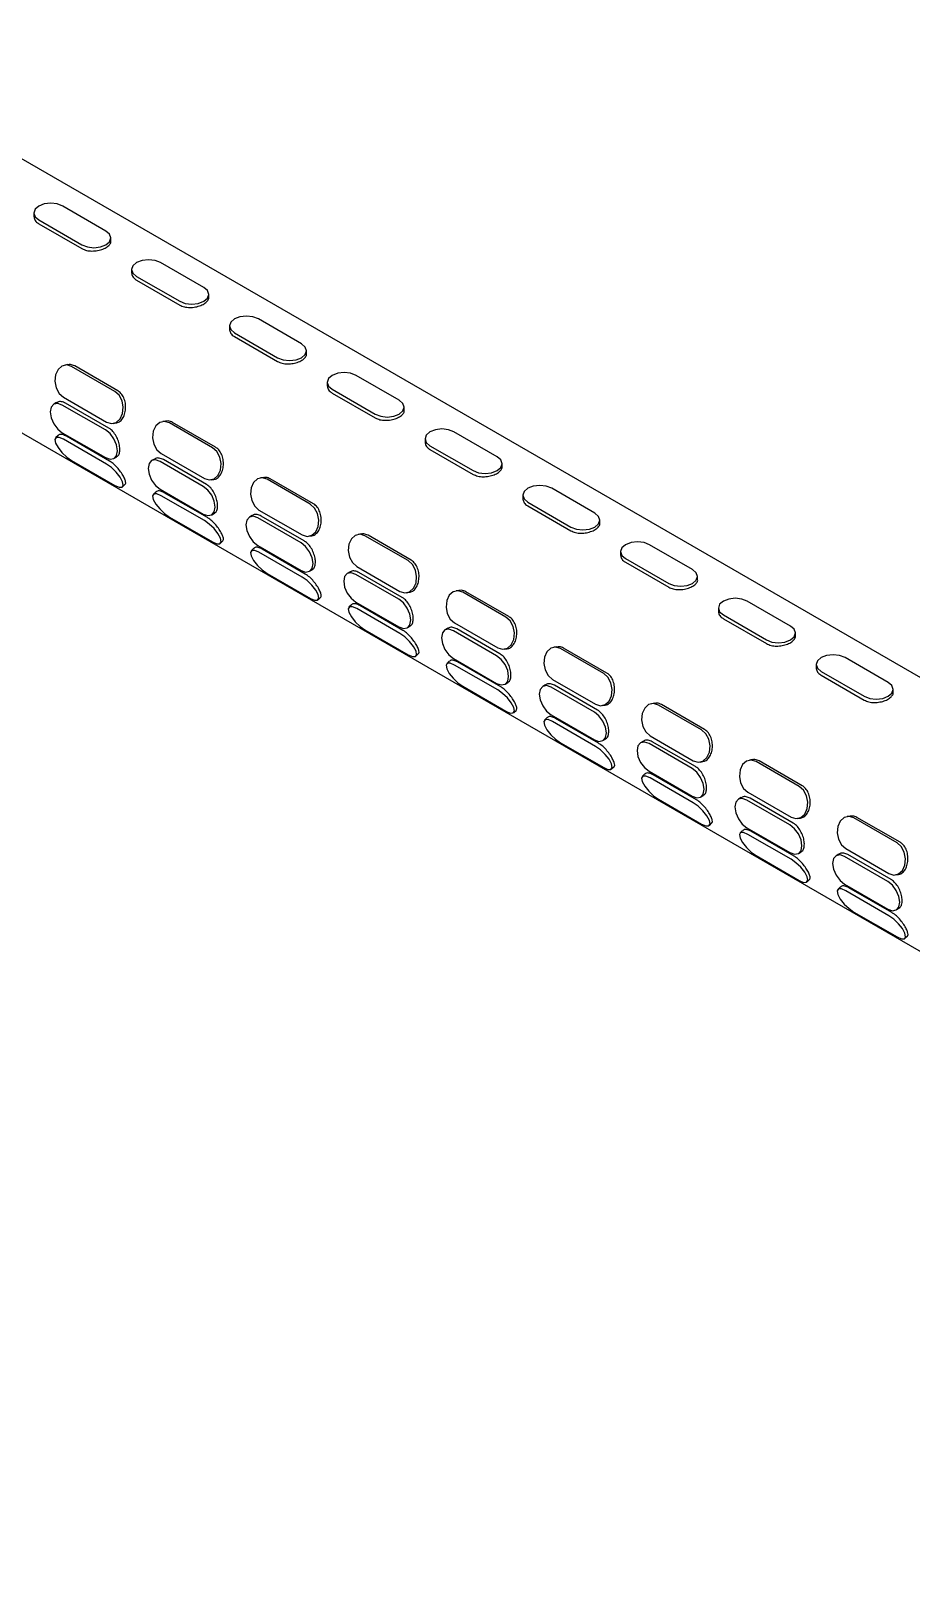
# Model space of a CAD drawing. Extents: x 109 to 1049, y 29 to 427.
# Drawn here: x 425.1 to 468.3, y 211 to 287.1 of the extents above; entities that cross this region are included whole.
import ezdxf

# ---------------------------------------------------------------- set-up
doc = ezdxf.new("R2010")
doc.units = 0
doc.header["$LTSCALE"] = 23.1
doc.header["$MEASUREMENT"] = 0
doc.layers.get('0').update_dxf_attribs({"linetype": 'CONTINUOUS'})

msp = doc.modelspace()

# ---------------------------------------------------------------- linework, layer by layer
at = {"color": 7, "linetype": 'Continuous', "lineweight": 25}
for p, q in [((528.0147, 221.1142), (413.6991, 287.1072)), ((425.199, 278.1507), (425.199, 277.9903)), ((425.443, 277.8106), (427.5644, 276.5859)), ((428.7429, 277.2664), (426.6215, 278.491)), ((407.8662, 277.0033), (522.1818, 211.0103)), ((425.443, 277.6256), (427.5644, 276.401)), ((428.987, 276.7658), (428.9869, 276.9262)), ((433.5512, 274.4906), (431.4299, 275.7152)), ((430.0073, 275.3749), (430.0073, 275.2145)), ((430.2514, 275.0348), (432.3727, 273.8102)), ((430.2514, 274.8498), (432.3727, 273.6252)), ((433.7953, 273.99), (433.7953, 274.1504)), ((434.8156, 272.5991), (434.8156, 272.4387)), ((438.3595, 271.7148), (436.2382, 272.9394)), ((435.0597, 272.259), (437.181, 271.0344)), ((435.0597, 272.074), (437.181, 270.8494)), ((438.6036, 271.2142), (438.6036, 271.3746)), ((426.8642, 270.6948), (426.7247, 270.6729)), ((429.1768, 269.3808), (427.0555, 270.6054)), ((429.3273, 269.4044), (427.206, 270.6291)), ((443.1678, 268.939), (441.0465, 270.1636)), ((439.6239, 269.8234), (439.6239, 269.6629)), ((439.868, 269.4832), (441.9893, 268.2586)), ((426.3206, 268.8283), (426.1816, 268.748)), ((428.7195, 267.4822), (426.5982, 268.7068)), ((426.6525, 269.0939), (428.7738, 267.8693)), ((428.8797, 267.5746), (426.7584, 268.7992)), ((439.868, 269.2983), (441.9893, 268.0736)), ((431.6725, 267.919), (431.533, 267.8971)), ((443.4119, 268.4384), (443.4119, 268.5988)), ((426.3915, 267.214), (426.2656, 267.0884)), ((426.5983, 267.3459), (428.7196, 266.1213)), ((428.9245, 265.9471), (426.8031, 267.1717)), ((429.1047, 267.8018), (429.2441, 267.8237)), ((433.9852, 266.605), (431.8639, 267.8296)), ((434.1357, 266.6287), (432.0144, 267.8533)), ((447.9762, 266.1632), (445.8549, 267.3878)), ((428.774, 265.7969), (426.6526, 267.0215)), ((444.4323, 267.0476), (444.4323, 266.8871)), ((444.6763, 266.7074), (446.7977, 265.4828)), ((444.6764, 266.5225), (446.7977, 265.2979)), ((427.0558, 265.9755), (429.1771, 264.7508)), ((429.1363, 266.0801), (429.2753, 266.1603)), ((431.129, 266.0525), (430.9899, 265.9722)), ((433.5279, 264.7064), (431.4065, 265.931)), ((431.4609, 266.3181), (433.5822, 265.0935)), ((433.688, 264.7988), (431.5667, 266.0235)), ((448.2203, 265.6626), (448.2203, 265.8231)), ((433.913, 265.026), (434.0524, 265.0479)), ((436.4808, 265.1432), (436.3414, 265.1213)), ((438.7935, 263.8292), (436.6722, 265.0538)), ((438.944, 263.8529), (436.8227, 265.0775)), ((429.5641, 264.6839), (429.69, 264.8095)), ((431.1998, 264.4382), (431.074, 264.3126)), ((431.4066, 264.5701), (433.5279, 263.3455)), ((433.5823, 263.0211), (431.461, 264.2457)), ((433.7328, 263.1713), (431.6115, 264.3959)), ((449.2406, 264.2718), (449.2406, 264.1114)), ((452.7845, 263.3874), (450.6632, 264.612)), ((433.9446, 263.3043), (434.0836, 263.3845)), ((436.2692, 263.5423), (438.3905, 262.3177)), ((449.4847, 263.9316), (451.606, 262.707)), ((449.4847, 263.7467), (451.606, 262.5221)), ((431.8641, 263.1997), (433.9854, 261.9751)), ((435.9373, 263.2767), (435.7982, 263.1965)), ((438.3362, 261.9306), (436.2149, 263.1552)), ((438.4964, 262.0231), (436.375, 263.2477)), ((453.0286, 262.8868), (453.0286, 263.0473)), ((434.3724, 261.9081), (434.4983, 262.0337)), ((436.215, 261.7943), (438.3363, 260.5697)), ((438.7213, 262.2502), (438.8608, 262.2721)), ((441.2891, 262.3674), (441.1497, 262.3455)), ((443.6018, 261.0534), (441.4805, 262.278)), ((443.7523, 261.0771), (441.631, 262.3017)), ((457.5928, 260.6116), (455.4715, 261.8363)), ((436.0082, 261.6624), (435.8823, 261.5369)), ((438.3906, 260.2453), (436.2693, 261.4699)), ((438.5411, 260.3955), (436.4198, 261.6201)), ((454.0489, 261.496), (454.0489, 261.3356)), ((454.293, 261.1558), (456.4143, 259.9312)), ((436.6724, 260.4239), (438.7938, 259.1993)), ((438.7529, 260.5285), (438.8919, 260.6088)), ((440.7456, 260.5009), (440.6066, 260.4207)), ((443.1445, 259.1548), (441.0232, 260.3794)), ((441.0775, 260.7665), (443.1988, 259.5419)), ((443.3047, 259.2473), (441.1834, 260.4719)), ((454.293, 260.9709), (456.4143, 259.7463)), ((457.8369, 260.111), (457.8369, 260.2715)), ((443.5296, 259.4744), (443.6691, 259.4963)), ((446.0975, 259.5917), (445.958, 259.5697)), ((448.4102, 258.2777), (446.2888, 259.5023)), ((448.5607, 258.3013), (446.4393, 259.5259)), ((439.1808, 259.1324), (439.3066, 259.2579)), ((440.8165, 258.8866), (440.6906, 258.7611)), ((441.0233, 259.0186), (443.1446, 257.7939)), ((443.3494, 257.6197), (441.2281, 258.8443)), ((462.4012, 257.8359), (460.2798, 259.0605)), ((443.1989, 257.4695), (441.0776, 258.6942)), ((445.8858, 257.9908), (448.0071, 256.7661)), ((458.8572, 258.7202), (458.8573, 258.5598)), ((459.1013, 258.38), (461.2226, 257.1554)), ((459.1013, 258.1951), (461.2227, 256.9705)), ((441.4808, 257.6481), (443.6021, 256.4235)), ((443.5612, 257.7527), (443.7003, 257.833)), ((445.5539, 257.7252), (445.4149, 257.6449)), ((447.9528, 256.379), (445.8315, 257.6036)), ((448.113, 256.4715), (445.9917, 257.6961)), ((462.6452, 257.3353), (462.6452, 257.4957)), ((443.9891, 256.3566), (444.115, 256.4822)), ((448.338, 256.6987), (448.4774, 256.7206)), ((450.9058, 256.8159), (450.7663, 256.794)), ((453.2185, 255.5019), (451.0972, 256.7265)), ((453.369, 255.5255), (451.2477, 256.7501)), ((445.6248, 256.1109), (445.499, 255.9853)), ((445.8316, 256.2428), (447.9529, 255.0182)), ((448.0073, 254.6938), (445.8859, 255.9184)), ((448.1578, 254.8439), (446.0364, 256.0685)), ((463.6656, 255.9444), (463.6656, 255.784)), ((467.2095, 255.0601), (465.0882, 256.2847)), ((448.3696, 254.9769), (448.5086, 255.0572)), ((450.3623, 254.9494), (450.2232, 254.8691)), ((450.6942, 255.215), (452.8155, 253.9904)), ((463.9096, 255.6043), (466.031, 254.3796)), ((463.9097, 255.4193), (466.031, 254.1947)), ((446.2891, 254.8723), (448.4104, 253.6477)), ((452.7612, 253.6032), (450.6399, 254.8278)), ((452.9213, 253.6957), (450.8, 254.9203)), ((467.4536, 254.5595), (467.4536, 254.7199)), ((448.7974, 253.5808), (448.9233, 253.7064)), ((450.6399, 253.467), (452.7612, 252.2424)), ((453.1463, 253.9229), (453.2857, 253.9448)), ((455.7141, 254.0401), (455.5747, 254.0182)), ((458.0268, 252.7261), (455.9055, 253.9507)), ((458.1773, 252.7497), (456.056, 253.9743)), ((450.4332, 253.3351), (450.3073, 253.2095)), ((452.8156, 251.918), (450.6943, 253.1426)), ((452.9661, 252.0681), (450.8448, 253.2927)), ((451.0974, 252.0965), (453.2187, 250.8719)), ((453.1779, 252.2011), (453.3169, 252.2814)), ((455.1706, 252.1736), (455.0315, 252.0933)), ((457.5695, 250.8274), (455.4482, 252.0521)), ((455.5025, 252.4392), (457.6238, 251.2146)), ((457.7297, 250.9199), (455.6083, 252.1445)), ((457.9546, 251.1471), (458.0941, 251.169)), ((460.5225, 251.2643), (460.383, 251.2424)), ((462.8351, 249.9503), (460.7138, 251.1749)), ((462.9856, 249.9739), (460.8643, 251.1985)), ((453.6057, 250.805), (453.7316, 250.9306)), ((455.2415, 250.5593), (455.1156, 250.4337)), ((455.4483, 250.6912), (457.5696, 249.4666)), ((457.6239, 249.1422), (455.5026, 250.3668)), ((457.7744, 249.2923), (455.6531, 250.5169)), ((460.3108, 249.6634), (462.4321, 248.4388)), ((455.9057, 249.3207), (458.0271, 248.0961)), ((457.9862, 249.4253), (458.1253, 249.5056)), ((459.9789, 249.3978), (459.8399, 249.3175)), ((462.3778, 248.0517), (460.2565, 249.2763)), ((462.538, 248.1441), (460.4167, 249.3687)), ((458.4141, 248.0292), (458.5399, 248.1548)), ((462.7629, 248.3713), (462.9024, 248.3932)), ((465.3308, 248.4885), (465.1913, 248.4666)), ((467.6435, 247.1745), (465.5221, 248.3991)), ((467.794, 247.1981), (465.6726, 248.4228)), ((460.0498, 247.7835), (459.9239, 247.6579)), ((460.2566, 247.9154), (462.3779, 246.6908)), ((462.4322, 246.3664), (460.3109, 247.591)), ((462.5827, 246.5165), (460.4614, 247.7412)), ((462.7945, 246.6495), (462.9336, 246.7298)), ((464.7872, 246.622), (464.6482, 246.5417)), ((465.1191, 246.8876), (467.2405, 245.663)), ((467.3463, 245.3683), (465.225, 246.5929)), ((460.7141, 246.5449), (462.8354, 245.3203)), ((467.1861, 245.2759), (465.0648, 246.5005)), ((463.2224, 245.2534), (463.3483, 245.379)), ((465.0649, 245.1396), (467.1862, 243.915)), ((467.5713, 245.5955), (467.7107, 245.6174)), ((464.8581, 245.0077), (464.7323, 244.8821)), ((467.2406, 243.5906), (465.1193, 244.8152)), ((467.3911, 243.7408), (465.2697, 244.9654)), ((465.5224, 243.7692), (467.6437, 242.5445)), ((467.6029, 243.8738), (467.7419, 243.954)), ((468.0307, 242.4776), (468.1566, 242.6032))]:
    msp.add_line(p, q, dxfattribs=at)
at = {"color": 7, "linetype": 'Continuous', "lineweight": 25, "flags": 128}
for points in [[(426.6215, 278.491), (426.3512, 278.5953), (426.0323, 278.6319), (425.7134, 278.5952), (425.443, 278.4909), (425.2624, 278.3348), (425.199, 278.1507), (425.2624, 277.9666), (425.443, 277.8106)], [(427.5644, 276.5859), (427.8347, 276.4817), (428.1536, 276.4451), (428.4725, 276.4817), (428.7429, 276.586), (428.9235, 276.7421), (428.9869, 276.9262), (428.9235, 277.1103), (428.7429, 277.2664)], [(431.4299, 275.7152), (431.1595, 275.8195), (430.8406, 275.8561), (430.5217, 275.8195), (430.2514, 275.7152), (430.0707, 275.5591), (430.0073, 275.3749), (430.0707, 275.1908), (430.2514, 275.0348)], [(432.3727, 273.8102), (432.643, 273.7059), (432.9619, 273.6693), (433.2808, 273.7059), (433.5512, 273.8102), (433.7318, 273.9663), (433.7953, 274.1504), (433.7318, 274.3345), (433.5512, 274.4906)], [(436.2382, 272.9394), (435.9678, 273.0437), (435.6489, 273.0803), (435.33, 273.0437), (435.0597, 272.9394), (434.879, 272.7833), (434.8156, 272.5992), (434.879, 272.4151), (435.0597, 272.259)], [(437.181, 271.0344), (437.4514, 270.9301), (437.7703, 270.8935), (438.0892, 270.9301), (438.3595, 271.0344), (438.5402, 271.1905), (438.6036, 271.3746), (438.5402, 271.5587), (438.3595, 271.7148)], [(427.0555, 270.6054), (426.8147, 270.6781), (426.5798, 270.6246), (426.3867, 270.4531), (426.2648, 270.1898), (426.2325, 269.8747), (426.2949, 269.5558), (426.4424, 269.2816), (426.6525, 269.0939)], [(441.0465, 270.1636), (440.7762, 270.2679), (440.4573, 270.3045), (440.1384, 270.2679), (439.868, 270.1636), (439.6874, 270.0075), (439.6239, 269.8234), (439.6874, 269.6393), (439.868, 269.4832)], [(426.5982, 268.7068), (426.3727, 268.7852), (426.1816, 268.748), (426.0538, 268.601), (426.009, 268.3665), (426.0539, 268.0802), (426.1816, 267.7857), (426.3728, 267.5279), (426.5983, 267.3459)], [(428.7738, 267.8693), (429.0147, 267.7966), (429.2495, 267.8501), (429.4426, 268.0216), (429.5646, 268.2849), (429.5969, 268.6), (429.5345, 268.9189), (429.387, 269.1931), (429.1768, 269.3808)], [(441.9893, 268.2586), (442.2597, 268.1543), (442.5786, 268.1177), (442.8975, 268.1543), (443.1678, 268.2586), (443.3485, 268.4147), (443.4119, 268.5988), (443.3485, 268.7829), (443.1678, 268.939)], [(431.8639, 267.8296), (431.623, 267.9023), (431.3882, 267.8488), (431.1951, 267.6774), (431.0731, 267.414), (431.0408, 267.0989), (431.1032, 266.78), (431.2507, 266.5058), (431.4609, 266.3181)], [(426.6526, 267.0215), (426.4425, 267.1119), (426.295, 267.1089), (426.2327, 267.0129), (426.265, 266.8387), (426.387, 266.6126), (426.5801, 266.3692), (426.815, 266.1454), (427.0558, 265.9755)], [(428.7196, 266.1213), (428.9451, 266.0429), (429.1363, 266.0801), (429.264, 266.2271), (429.3088, 266.4616), (429.264, 266.7478), (429.1362, 267.0423), (428.945, 267.3002), (428.7195, 267.4822)], [(445.8549, 267.3878), (445.5845, 267.4921), (445.2656, 267.5287), (444.9467, 267.4921), (444.6763, 267.3878), (444.4957, 267.2317), (444.4323, 267.0476), (444.4957, 266.8635), (444.6763, 266.7074)], [(433.5822, 265.0935), (433.823, 265.0209), (434.0579, 265.0743), (434.251, 265.2458), (434.3729, 265.5091), (434.4052, 265.8242), (434.3428, 266.1431), (434.1953, 266.4173), (433.9852, 266.605)], [(429.1771, 264.7508), (429.3873, 264.6605), (429.5347, 264.6635), (429.5971, 264.7594), (429.5648, 264.9337), (429.4428, 265.1598), (429.2497, 265.4032), (429.0148, 265.6269), (428.774, 265.7969)], [(431.4065, 265.931), (431.1811, 266.0094), (430.9899, 265.9722), (430.8622, 265.8252), (430.8173, 265.5907), (430.8622, 265.3044), (430.9899, 265.01), (431.1811, 264.7521), (431.4066, 264.5701)], [(446.7977, 265.4828), (447.068, 265.3785), (447.3869, 265.3419), (447.7058, 265.3785), (447.9762, 265.4828), (448.1568, 265.6389), (448.2203, 265.823), (448.1568, 266.0071), (447.9762, 266.1632)], [(436.6722, 265.0538), (436.4313, 265.1265), (436.1965, 265.073), (436.0034, 264.9016), (435.8814, 264.6383), (435.8492, 264.3231), (435.9115, 264.0042), (436.059, 263.73), (436.2692, 263.5423)], [(431.461, 264.2457), (431.2508, 264.3361), (431.1033, 264.3331), (431.041, 264.2371), (431.0733, 264.0629), (431.1953, 263.8368), (431.3884, 263.5934), (431.6233, 263.3697), (431.8641, 263.1997)], [(433.5279, 263.3455), (433.7534, 263.2671), (433.9446, 263.3043), (434.0723, 263.4513), (434.1172, 263.6858), (434.0723, 263.9721), (433.9445, 264.2665), (433.7534, 264.5244), (433.5279, 264.7064)], [(450.6632, 264.612), (450.3928, 264.7163), (450.0739, 264.7529), (449.755, 264.7163), (449.4847, 264.612), (449.304, 264.4559), (449.2406, 264.2718), (449.304, 264.0877), (449.4847, 263.9316)], [(438.3905, 262.3177), (438.6313, 262.2451), (438.8662, 262.2985), (439.0593, 262.47), (439.1813, 262.7333), (439.2135, 263.0484), (439.1511, 263.3673), (439.0037, 263.6415), (438.7935, 263.8292)], [(451.606, 262.707), (451.8763, 262.6027), (452.1952, 262.5661), (452.5141, 262.6027), (452.7845, 262.707), (452.9651, 262.8631), (453.0286, 263.0472), (452.9651, 263.2314), (452.7845, 263.3874)], [(433.9854, 261.9751), (434.1956, 261.8847), (434.3431, 261.8877), (434.4054, 261.9837), (434.3731, 262.1579), (434.2511, 262.384), (434.058, 262.6274), (433.8231, 262.8511), (433.5823, 263.0211)], [(436.2149, 263.1552), (435.9894, 263.2336), (435.7982, 263.1964), (435.6705, 263.0494), (435.6257, 262.8149), (435.6705, 262.5287), (435.7983, 262.2342), (435.9894, 261.9763), (436.215, 261.7943)], [(438.3363, 260.5697), (438.5618, 260.4913), (438.7529, 260.5285), (438.8806, 260.6755), (438.9255, 260.91), (438.8806, 261.1963), (438.7529, 261.4908), (438.5617, 261.7486), (438.3362, 261.9306)], [(441.4805, 262.278), (441.2397, 262.3507), (441.0048, 262.2972), (440.8117, 262.1258), (440.6897, 261.8625), (440.6575, 261.5474), (440.7199, 261.2284), (440.8673, 260.9542), (441.0775, 260.7665)], [(455.4715, 261.8363), (455.2012, 261.9405), (454.8822, 261.9771), (454.5633, 261.9405), (454.293, 261.8362), (454.1123, 261.6801), (454.0489, 261.496), (454.1123, 261.3119), (454.293, 261.1558)], [(436.2693, 261.4699), (436.0591, 261.5603), (435.9117, 261.5573), (435.8493, 261.4613), (435.8816, 261.2871), (436.0036, 261.061), (436.1967, 260.8176), (436.4316, 260.5939), (436.6724, 260.4239)], [(443.1988, 259.5419), (443.4397, 259.4693), (443.6745, 259.5227), (443.8676, 259.6942), (443.9896, 259.9575), (444.0218, 260.2726), (443.9595, 260.5915), (443.812, 260.8657), (443.6018, 261.0534)], [(441.0232, 260.3794), (440.7977, 260.4578), (440.6065, 260.4207), (440.4788, 260.2737), (440.434, 260.0392), (440.4789, 259.7529), (440.6066, 259.4584), (440.7978, 259.2005), (441.0233, 259.0186)], [(456.4143, 259.9312), (456.6847, 259.8269), (457.0036, 259.7903), (457.3225, 259.827), (457.5928, 259.9313), (457.7735, 260.0873), (457.8369, 260.2715), (457.7735, 260.4556), (457.5928, 260.6116)], [(438.7938, 259.1993), (439.0039, 259.1089), (439.1514, 259.1119), (439.2137, 259.2079), (439.1814, 259.3821), (439.0595, 259.6082), (438.8663, 259.8516), (438.6315, 260.0753), (438.3906, 260.2453)], [(446.2888, 259.5023), (446.048, 259.5749), (445.8131, 259.5214), (445.62, 259.35), (445.4981, 259.0867), (445.4658, 258.7716), (445.5282, 258.4526), (445.6757, 258.1785), (445.8858, 257.9908)], [(441.0776, 258.6942), (440.8675, 258.7845), (440.72, 258.7815), (440.6577, 258.6856), (440.6899, 258.5113), (440.8119, 258.2852), (441.0051, 258.0418), (441.2399, 257.8181), (441.4808, 257.6481)], [(443.1446, 257.7939), (443.3701, 257.7156), (443.5613, 257.7527), (443.689, 257.8997), (443.7338, 258.1342), (443.6889, 258.4205), (443.5612, 258.715), (443.37, 258.9728), (443.1445, 259.1548)], [(460.2798, 259.0605), (460.0095, 259.1647), (459.6906, 259.2014), (459.3717, 259.1647), (459.1013, 259.0604), (458.9207, 258.9043), (458.8572, 258.7202), (458.9207, 258.5361), (459.1013, 258.38)], [(448.0071, 256.7661), (448.248, 256.6935), (448.4828, 256.747), (448.6759, 256.9184), (448.7979, 257.1817), (448.8302, 257.4968), (448.7678, 257.8158), (448.6203, 258.0899), (448.4102, 258.2777)], [(443.6021, 256.4235), (443.8122, 256.3331), (443.9597, 256.3361), (444.0221, 256.4321), (443.9898, 256.6063), (443.8678, 256.8324), (443.6746, 257.0758), (443.4398, 257.2996), (443.1989, 257.4695)], [(445.8315, 257.6036), (445.606, 257.682), (445.4149, 257.6449), (445.2871, 257.4979), (445.2423, 257.2634), (445.2872, 256.9771), (445.4149, 256.6826), (445.6061, 256.4247), (445.8316, 256.2428)], [(461.2226, 257.1554), (461.493, 257.0511), (461.8119, 257.0145), (462.1308, 257.0512), (462.4012, 257.1555), (462.5818, 257.3116), (462.6452, 257.4957), (462.5818, 257.6798), (462.4012, 257.8359)], [(451.0972, 256.7265), (450.8563, 256.7991), (450.6215, 256.7457), (450.4284, 256.5742), (450.3064, 256.3109), (450.2741, 255.9958), (450.3365, 255.6769), (450.484, 255.4027), (450.6942, 255.215)], [(445.8859, 255.9184), (445.6758, 256.0087), (445.5283, 256.0057), (445.466, 255.9098), (445.4983, 255.7355), (445.6203, 255.5095), (445.8134, 255.266), (446.0483, 255.0423), (446.2891, 254.8723)], [(447.9529, 255.0182), (448.1784, 254.9398), (448.3696, 254.9769), (448.4973, 255.1239), (448.5421, 255.3584), (448.4973, 255.6447), (448.3695, 255.9392), (448.1783, 256.197), (447.9528, 256.379)], [(465.0882, 256.2847), (464.8178, 256.389), (464.4989, 256.4256), (464.18, 256.3889), (463.9096, 256.2846), (463.729, 256.1285), (463.6656, 255.9444), (463.729, 255.7603), (463.9096, 255.6043)], [(452.8155, 253.9904), (453.0563, 253.9177), (453.2912, 253.9712), (453.4843, 254.1426), (453.6062, 254.4059), (453.6385, 254.721), (453.5761, 255.04), (453.4286, 255.3142), (453.2185, 255.5019)], [(466.031, 254.3796), (466.3013, 254.2754), (466.6202, 254.2387), (466.9391, 254.2754), (467.2095, 254.3797), (467.3901, 254.5358), (467.4536, 254.7199), (467.3901, 254.904), (467.2095, 255.0601)], [(448.4104, 253.6477), (448.6206, 253.5573), (448.768, 253.5604), (448.8304, 253.6563), (448.7981, 253.8306), (448.6761, 254.0566), (448.483, 254.3), (448.2481, 254.5238), (448.0073, 254.6938)], [(450.6399, 254.8278), (450.4144, 254.9062), (450.2232, 254.8691), (450.0955, 254.7221), (450.0506, 254.4876), (450.0955, 254.2013), (450.2233, 253.9068), (450.4144, 253.649), (450.6399, 253.467)], [(452.7612, 252.2424), (452.9867, 252.164), (453.1779, 252.2011), (453.3056, 252.3481), (453.3505, 252.5826), (453.3056, 252.8689), (453.1778, 253.1634), (452.9867, 253.4213), (452.7612, 253.6032)], [(455.9055, 253.9507), (455.6646, 254.0233), (455.4298, 253.9699), (455.2367, 253.7984), (455.1147, 253.5351), (455.0825, 253.22), (455.1448, 252.9011), (455.2923, 252.6269), (455.5025, 252.4392)], [(450.6943, 253.1426), (450.4841, 253.2329), (450.3366, 253.2299), (450.2743, 253.134), (450.3066, 252.9597), (450.4286, 252.7337), (450.6217, 252.4902), (450.8566, 252.2665), (451.0974, 252.0965)], [(457.6238, 251.2146), (457.8646, 251.1419), (458.0995, 251.1954), (458.2926, 251.3668), (458.4146, 251.6302), (458.4468, 251.9453), (458.3845, 252.2642), (458.237, 252.5384), (458.0268, 252.7261)], [(453.2187, 250.8719), (453.4289, 250.7815), (453.5764, 250.7846), (453.6387, 250.8805), (453.6064, 251.0548), (453.4844, 251.2808), (453.2913, 251.5242), (453.0564, 251.748), (452.8156, 251.918)], [(455.4482, 252.0521), (455.2227, 252.1304), (455.0315, 252.0933), (454.9038, 251.9463), (454.859, 251.7118), (454.9038, 251.4255), (455.0316, 251.131), (455.2228, 250.8732), (455.4483, 250.6912)], [(460.7138, 251.1749), (460.473, 251.2475), (460.2381, 251.1941), (460.045, 251.0226), (459.9231, 250.7593), (459.8908, 250.4442), (459.9532, 250.1253), (460.1006, 249.8511), (460.3108, 249.6634)], [(455.5026, 250.3668), (455.2924, 250.4572), (455.145, 250.4541), (455.0826, 250.3582), (455.1149, 250.1839), (455.2369, 249.9579), (455.43, 249.7145), (455.6649, 249.4907), (455.9057, 249.3207)], [(457.5696, 249.4666), (457.7951, 249.3882), (457.9862, 249.4253), (458.114, 249.5723), (458.1588, 249.8068), (458.1139, 250.0931), (457.9862, 250.3876), (457.795, 250.6455), (457.5695, 250.8274)], [(462.4321, 248.4388), (462.673, 248.3661), (462.9078, 248.4196), (463.1009, 248.591), (463.2229, 248.8544), (463.2551, 249.1695), (463.1928, 249.4884), (463.0453, 249.7626), (462.8351, 249.9503)], [(458.0271, 248.0961), (458.2372, 248.0058), (458.3847, 248.0088), (458.447, 248.1047), (458.4148, 248.279), (458.2928, 248.505), (458.0996, 248.7485), (457.8648, 248.9722), (457.6239, 249.1422)], [(460.2565, 249.2763), (460.031, 249.3546), (459.8398, 249.3175), (459.7121, 249.1705), (459.6673, 248.936), (459.7122, 248.6497), (459.8399, 248.3552), (460.0311, 248.0974), (460.2566, 247.9154)], [(465.5221, 248.3991), (465.2813, 248.4718), (465.0465, 248.4183), (464.8533, 248.2468), (464.7314, 247.9835), (464.6991, 247.6684), (464.7615, 247.3495), (464.909, 247.0753), (465.1191, 246.8876)], [(460.3109, 247.591), (460.1008, 247.6814), (459.9533, 247.6784), (459.891, 247.5824), (459.9232, 247.4081), (460.0452, 247.1821), (460.2384, 246.9387), (460.4732, 246.7149), (460.7141, 246.5449)], [(462.3779, 246.6908), (462.6034, 246.6124), (462.7946, 246.6496), (462.9223, 246.7966), (462.9671, 247.0311), (462.9222, 247.3173), (462.7945, 247.6118), (462.6033, 247.8697), (462.3778, 248.0517)], [(465.0648, 246.5005), (464.8393, 246.5789), (464.6482, 246.5417), (464.5205, 246.3947), (464.4756, 246.1602), (464.5205, 245.8739), (464.6482, 245.5794), (464.8394, 245.3216), (465.0649, 245.1396)], [(467.2405, 245.663), (467.4813, 245.5903), (467.7161, 245.6438), (467.9092, 245.8153), (468.0312, 246.0786), (468.0635, 246.3937), (468.0011, 246.7126), (467.8536, 246.9868), (467.6435, 247.1745)], [(462.8354, 245.3203), (463.0455, 245.23), (463.193, 245.233), (463.2554, 245.3289), (463.2231, 245.5032), (463.1011, 245.7292), (462.908, 245.9727), (462.6731, 246.1964), (462.4322, 246.3664)], [(467.1862, 243.915), (467.4117, 243.8366), (467.6029, 243.8738), (467.7306, 244.0208), (467.7754, 244.2553), (467.7306, 244.5415), (467.6028, 244.836), (467.4117, 245.0939), (467.1861, 245.2759)], [(465.1193, 244.8152), (464.9091, 244.9056), (464.7616, 244.9026), (464.6993, 244.8066), (464.7316, 244.6324), (464.8536, 244.4063), (465.0467, 244.1629), (465.2816, 243.9391), (465.5224, 243.7692)], [(467.6437, 242.5445), (467.8539, 242.4542), (468.0013, 242.4572), (468.0637, 242.5531), (468.0314, 242.7274), (467.9094, 242.9535), (467.7163, 243.1969), (467.4814, 243.4206), (467.2406, 243.5906)]]:
    msp.add_lwpolyline(points, dxfattribs=at)
at = {"color": 7, "linetype": 'Continuous', "lineweight": 25}
for points, knots in [([(425.1997, 277.9904), (425.2084, 277.9318), (425.2258, 277.8137), (425.3359, 277.6929), (425.4213, 277.6393), (425.443, 277.6256)], [0, 0, 0, 0, 0.422767, 0.8530174, 1, 1, 1, 1]), ([(427.5644, 276.401), (427.6367, 276.3678), (427.7813, 276.3014), (428.0573, 276.2733), (428.3403, 276.2985), (428.6036, 276.3737), (428.8184, 276.4851), (428.9471, 276.6186), (429.002, 276.7165), (428.9864, 276.7649), (428.9862, 276.7657)], [0, 0, 0, 0, 0.1421856, 0.2843358, 0.4274011, 0.5710768, 0.7137656, 0.8554246, 0.9975844, 1, 1, 1, 1]), ([(430.0081, 275.2146), (430.0167, 275.156), (430.0341, 275.0379), (430.1442, 274.9171), (430.2296, 274.8635), (430.2514, 274.8498)], [0, 0, 0, 0, 0.422767, 0.8530174, 1, 1, 1, 1]), ([(432.3727, 273.6252), (432.445, 273.592), (432.5897, 273.5256), (432.8656, 273.4975), (433.1486, 273.5227), (433.412, 273.5979), (433.6267, 273.7093), (433.7554, 273.8428), (433.8103, 273.9407), (433.7948, 273.9891), (433.7945, 273.9899)], [0, 0, 0, 0, 0.1421856, 0.2843358, 0.4274011, 0.5710768, 0.7137656, 0.8554246, 0.9975844, 1, 1, 1, 1]), ([(434.8164, 272.4388), (434.825, 272.3803), (434.8425, 272.2622), (434.9526, 272.1413), (435.038, 272.0877), (435.0597, 272.074)], [0, 0, 0, 0, 0.422767, 0.8530174, 1, 1, 1, 1]), ([(437.181, 270.8494), (437.2534, 270.8162), (437.398, 270.7498), (437.674, 270.7218), (437.957, 270.747), (438.2203, 270.8221), (438.435, 270.9335), (438.5637, 271.067), (438.6186, 271.1649), (438.6031, 271.2133), (438.6028, 271.2141)], [0, 0, 0, 0, 0.1421856, 0.2843358, 0.4274011, 0.5710768, 0.7137656, 0.8554246, 0.9975844, 1, 1, 1, 1]), ([(427.206, 270.6291), (427.1368, 270.6617), (427.0256, 270.7143), (426.9095, 270.6922), (426.8656, 270.6838)], [0, 0, 0, 0, 0.6219957, 1, 1, 1, 1]), ([(429.2427, 267.8347), (429.2683, 267.8359), (429.3597, 267.8402), (429.4939, 267.9432), (429.626, 268.1308), (429.7044, 268.3829), (429.7227, 268.6624), (429.6768, 268.9414), (429.5668, 269.1875), (429.4369, 269.335), (429.3496, 269.3903), (429.3273, 269.4044)], [0, 0, 0, 0, 0.0504462, 0.1799239, 0.309954, 0.439091, 0.567296, 0.6959542, 0.8257566, 0.9556319, 1, 1, 1, 1]), ([(439.6247, 269.663), (439.6334, 269.6045), (439.6508, 269.4864), (439.7609, 269.3655), (439.8463, 269.3119), (439.868, 269.2983)], [0, 0, 0, 0, 0.422767, 0.8530174, 1, 1, 1, 1]), ([(426.7584, 268.7992), (426.6922, 268.8283), (426.5598, 268.8863), (426.405, 268.8809), (426.3423, 268.8318), (426.3262, 268.8193)], [0, 0, 0, 0, 0.4266983, 0.8532906, 1, 1, 1, 1]), ([(432.0144, 267.8533), (431.9452, 267.886), (431.8339, 267.9385), (431.7178, 267.9164), (431.6739, 267.908)], [0, 0, 0, 0, 0.6219957, 1, 1, 1, 1]), ([(441.9893, 268.0736), (442.0617, 268.0404), (442.2063, 267.974), (442.4823, 267.946), (442.7653, 267.9712), (443.0286, 268.0463), (443.2434, 268.1577), (443.3721, 268.2913), (443.4269, 268.3891), (443.4114, 268.4375), (443.4112, 268.4383)], [0, 0, 0, 0, 0.1421856, 0.2843358, 0.4274011, 0.5710768, 0.7137656, 0.8554246, 0.9975844, 1, 1, 1, 1]), ([(426.8031, 267.1717), (426.739, 267.2026), (426.6108, 267.2646), (426.4658, 267.2704), (426.4181, 267.2256), (426.3982, 267.207)], [0, 0, 0, 0, 0.3687033, 0.737315, 1, 1, 1, 1]), ([(429.2697, 266.1693), (429.2975, 266.1851), (429.3678, 266.225), (429.4221, 266.3787), (429.4334, 266.6005), (429.3858, 266.8598), (429.2849, 267.1236), (429.1358, 267.361), (428.9905, 267.5054), (428.9022, 267.5606), (428.8797, 267.5746)], [0, 0, 0, 0, 0.09414878, 0.23777926, 0.38042321, 0.52203768, 0.66415281, 0.80753183, 0.95099124, 1, 1, 1, 1]), ([(434.051, 265.0589), (434.0766, 265.0601), (434.168, 265.0644), (434.3023, 265.1674), (434.4344, 265.3551), (434.5127, 265.6071), (434.531, 265.8867), (434.4851, 266.1656), (434.3751, 266.4117), (434.2452, 266.5592), (434.1579, 266.6146), (434.1357, 266.6287)], [0, 0, 0, 0, 0.05044618, 0.17992388, 0.30995398, 0.43909097, 0.56729595, 0.6959542, 0.82575665, 0.95563188, 1, 1, 1, 1]), ([(444.4331, 266.8872), (444.4417, 266.8287), (444.4591, 266.7106), (444.5692, 266.5897), (444.6546, 266.5361), (444.6764, 266.5225)], [0, 0, 0, 0, 0.422767, 0.8530174, 1, 1, 1, 1]), ([(429.6833, 264.8166), (429.6906, 264.8199), (429.7231, 264.8347), (429.7152, 264.9307), (429.6602, 265.0967), (429.5457, 265.3079), (429.3879, 265.5328), (429.198, 265.7442), (429.0367, 265.8787), (428.9472, 265.9332), (428.9245, 265.9471)], [0, 0, 0, 0, 0.04405977, 0.19563229, 0.34616373, 0.49560877, 0.64558215, 0.79688931, 0.9482813, 1, 1, 1, 1]), ([(431.5667, 266.0235), (431.5005, 266.0525), (431.3681, 266.1105), (431.2133, 266.1051), (431.1506, 266.0561), (431.1345, 266.0435)], [0, 0, 0, 0, 0.4266983, 0.8532906, 1, 1, 1, 1]), ([(446.7977, 265.2979), (446.87, 265.2646), (447.0147, 265.1982), (447.2906, 265.1702), (447.5736, 265.1954), (447.8369, 265.2706), (448.0517, 265.3819), (448.1804, 265.5155), (448.2353, 265.6133), (448.2197, 265.6617), (448.2195, 265.6626)], [0, 0, 0, 0, 0.1421856, 0.2843358, 0.4274011, 0.5710768, 0.7137656, 0.8554246, 0.9975844, 1, 1, 1, 1]), ([(436.8227, 265.0775), (436.7535, 265.1102), (436.6422, 265.1627), (436.5261, 265.1406), (436.4823, 265.1322)], [0, 0, 0, 0, 0.6219957, 1, 1, 1, 1]), ([(431.6115, 264.3959), (431.5474, 264.4268), (431.4191, 264.4888), (431.2741, 264.4946), (431.2264, 264.4498), (431.2066, 264.4312)], [0, 0, 0, 0, 0.3687033, 0.737315, 1, 1, 1, 1]), ([(434.078, 263.3936), (434.1059, 263.4093), (434.1761, 263.4492), (434.2305, 263.6029), (434.2417, 263.8247), (434.1942, 264.084), (434.0932, 264.3478), (433.9441, 264.5852), (433.7989, 264.7296), (433.7105, 264.7848), (433.688, 264.7988)], [0, 0, 0, 0, 0.09414878, 0.23777926, 0.38042321, 0.52203768, 0.66415281, 0.80753183, 0.95099124, 1, 1, 1, 1]), ([(449.2414, 264.1114), (449.25, 264.0529), (449.2674, 263.9348), (449.3775, 263.8139), (449.4629, 263.7603), (449.4847, 263.7467)], [0, 0, 0, 0, 0.422767, 0.8530174, 1, 1, 1, 1]), ([(436.375, 263.2477), (436.3088, 263.2767), (436.1765, 263.3347), (436.0216, 263.3293), (435.9589, 263.2803), (435.9429, 263.2677)], [0, 0, 0, 0, 0.4266983, 0.8532906, 1, 1, 1, 1]), ([(438.8593, 262.2831), (438.885, 262.2843), (438.9763, 262.2886), (439.1106, 262.3916), (439.2427, 262.5793), (439.3211, 262.8313), (439.3393, 263.1109), (439.2935, 263.3898), (439.1835, 263.6359), (439.0535, 263.7834), (438.9662, 263.8388), (438.944, 263.8529)], [0, 0, 0, 0, 0.0504462, 0.1799239, 0.309954, 0.439091, 0.567296, 0.6959542, 0.8257566, 0.9556319, 1, 1, 1, 1]), ([(434.4916, 262.0408), (434.4989, 262.0441), (434.5314, 262.0589), (434.5236, 262.1549), (434.4685, 262.3209), (434.354, 262.5321), (434.1963, 262.757), (434.0063, 262.9684), (433.845, 263.1029), (433.7556, 263.1574), (433.7328, 263.1713)], [0, 0, 0, 0, 0.0440598, 0.1956323, 0.3461637, 0.4956088, 0.6455822, 0.7968893, 0.9482813, 1, 1, 1, 1]), ([(451.606, 262.5221), (451.6783, 262.4889), (451.823, 262.4225), (452.099, 262.3944), (452.3819, 262.4196), (452.6453, 262.4948), (452.86, 262.6061), (452.9887, 262.7397), (453.0436, 262.8375), (453.0281, 262.886), (453.0278, 262.8868)], [0, 0, 0, 0, 0.1421856, 0.2843358, 0.4274011, 0.5710768, 0.7137656, 0.8554246, 0.9975844, 1, 1, 1, 1]), ([(438.8864, 260.6178), (438.9142, 260.6335), (438.9844, 260.6734), (439.0388, 260.8271), (439.0501, 261.0489), (439.0025, 261.3083), (438.9015, 261.572), (438.7524, 261.8094), (438.6072, 261.9539), (438.5188, 262.009), (438.4964, 262.0231)], [0, 0, 0, 0, 0.0941488, 0.2377793, 0.3804232, 0.5220377, 0.6641528, 0.8075318, 0.9509912, 1, 1, 1, 1]), ([(441.631, 262.3017), (441.5618, 262.3344), (441.4506, 262.3869), (441.3345, 262.3648), (441.2906, 262.3564)], [0, 0, 0, 0, 0.6219957, 1, 1, 1, 1]), ([(436.4198, 261.6201), (436.3557, 261.6511), (436.2275, 261.713), (436.0825, 261.7188), (436.0347, 261.674), (436.0149, 261.6554)], [0, 0, 0, 0, 0.3687033, 0.737315, 1, 1, 1, 1]), ([(443.6677, 259.5074), (443.6933, 259.5086), (443.7847, 259.5128), (443.9189, 259.6158), (444.051, 259.8035), (444.1294, 260.0555), (444.1477, 260.3351), (444.1018, 260.614), (443.9918, 260.8602), (443.8619, 261.0076), (443.7746, 261.063), (443.7523, 261.0771)], [0, 0, 0, 0, 0.05044618, 0.17992388, 0.30995398, 0.43909097, 0.56729595, 0.6959542, 0.82575665, 0.95563188, 1, 1, 1, 1]), ([(454.0497, 261.3356), (454.0583, 261.2771), (454.0758, 261.159), (454.1859, 261.0381), (454.2713, 260.9845), (454.293, 260.9709)], [0, 0, 0, 0, 0.422767, 0.8530174, 1, 1, 1, 1]), ([(439.2999, 259.265), (439.3072, 259.2683), (439.3397, 259.2831), (439.3319, 259.3791), (439.2768, 259.5451), (439.1623, 259.7563), (439.0046, 259.9812), (438.8146, 260.1926), (438.6533, 260.3271), (438.5639, 260.3816), (438.5411, 260.3955)], [0, 0, 0, 0, 0.0440598, 0.1956323, 0.3461637, 0.4956088, 0.6455822, 0.7968893, 0.9482813, 1, 1, 1, 1]), ([(441.1834, 260.4719), (441.1172, 260.5009), (440.9848, 260.5589), (440.83, 260.5535), (440.7672, 260.5045), (440.7512, 260.4919)], [0, 0, 0, 0, 0.4266983, 0.8532906, 1, 1, 1, 1]), ([(446.4393, 259.5259), (446.3701, 259.5586), (446.2589, 259.6111), (446.1428, 259.589), (446.0989, 259.5806)], [0, 0, 0, 0, 0.6219957, 1, 1, 1, 1]), ([(456.4143, 259.7463), (456.4867, 259.7131), (456.6313, 259.6467), (456.9073, 259.6186), (457.1903, 259.6438), (457.4536, 259.719), (457.6683, 259.8303), (457.7971, 259.9639), (457.8519, 260.0617), (457.8364, 260.1102), (457.8361, 260.111)], [0, 0, 0, 0, 0.1421856, 0.2843358, 0.4274011, 0.5710768, 0.7137656, 0.8554246, 0.9975844, 1, 1, 1, 1]), ([(441.2281, 258.8443), (441.164, 258.8753), (441.0358, 258.9372), (440.8908, 258.943), (440.8431, 258.8982), (440.8232, 258.8796)], [0, 0, 0, 0, 0.3687033, 0.737315, 1, 1, 1, 1]), ([(443.6947, 257.842), (443.7225, 257.8578), (443.7928, 257.8976), (443.8471, 258.0513), (443.8584, 258.2731), (443.8108, 258.5325), (443.7098, 258.7963), (443.5607, 259.0336), (443.4155, 259.1781), (443.3272, 259.2332), (443.3047, 259.2473)], [0, 0, 0, 0, 0.0941488, 0.2377793, 0.3804232, 0.5220377, 0.6641528, 0.8075318, 0.9509912, 1, 1, 1, 1]), ([(448.476, 256.7316), (448.5016, 256.7328), (448.593, 256.737), (448.7272, 256.84), (448.8593, 257.0277), (448.9377, 257.2797), (448.956, 257.5593), (448.9101, 257.8382), (448.8001, 258.0844), (448.6702, 258.2318), (448.5829, 258.2872), (448.5607, 258.3013)], [0, 0, 0, 0, 0.05044618, 0.17992388, 0.30995398, 0.43909097, 0.56729595, 0.6959542, 0.82575665, 0.95563188, 1, 1, 1, 1]), ([(458.858, 258.5599), (458.8667, 258.5013), (458.8841, 258.3832), (458.9942, 258.2623), (459.0796, 258.2087), (459.1013, 258.1951)], [0, 0, 0, 0, 0.422767, 0.8530174, 1, 1, 1, 1]), ([(444.1083, 256.4892), (444.1156, 256.4925), (444.148, 256.5073), (444.1402, 256.6033), (444.0852, 256.7693), (443.9707, 256.9805), (443.8129, 257.2054), (443.623, 257.4168), (443.4617, 257.5513), (443.3722, 257.6058), (443.3494, 257.6197)], [0, 0, 0, 0, 0.0440598, 0.1956323, 0.3461637, 0.4956088, 0.6455822, 0.7968893, 0.9482813, 1, 1, 1, 1]), ([(445.9917, 257.6961), (445.9255, 257.7251), (445.7931, 257.7831), (445.6383, 257.7777), (445.5756, 257.7287), (445.5595, 257.7161)], [0, 0, 0, 0, 0.4266983, 0.8532906, 1, 1, 1, 1]), ([(461.2227, 256.9705), (461.295, 256.9373), (461.4396, 256.8709), (461.7156, 256.8428), (461.9986, 256.868), (462.2619, 256.9432), (462.4767, 257.0546), (462.6054, 257.1881), (462.6602, 257.2859), (462.6447, 257.3344), (462.6445, 257.3352)], [0, 0, 0, 0, 0.1421856, 0.2843358, 0.4274011, 0.5710768, 0.7137656, 0.8554246, 0.9975844, 1, 1, 1, 1]), ([(448.503, 255.0662), (448.5308, 255.082), (448.6011, 255.1218), (448.6554, 255.2755), (448.6667, 255.4974), (448.6191, 255.7567), (448.5182, 256.0205), (448.3691, 256.2579), (448.2238, 256.4023), (448.1355, 256.4574), (448.113, 256.4715)], [0, 0, 0, 0, 0.0941488, 0.2377793, 0.3804232, 0.5220377, 0.6641528, 0.8075318, 0.9509912, 1, 1, 1, 1]), ([(451.2477, 256.7501), (451.1785, 256.7828), (451.0672, 256.8354), (450.9511, 256.8132), (450.9072, 256.8049)], [0, 0, 0, 0, 0.6219957, 1, 1, 1, 1]), ([(446.0364, 256.0685), (445.9723, 256.0995), (445.8441, 256.1614), (445.6991, 256.1673), (445.6514, 256.1224), (445.6315, 256.1038)], [0, 0, 0, 0, 0.3687033, 0.737315, 1, 1, 1, 1]), ([(463.6664, 255.7841), (463.675, 255.7255), (463.6924, 255.6074), (463.8025, 255.4866), (463.8879, 255.433), (463.9097, 255.4193)], [0, 0, 0, 0, 0.422767, 0.8530174, 1, 1, 1, 1]), ([(450.8, 254.9203), (450.7338, 254.9493), (450.6014, 255.0074), (450.4466, 255.0019), (450.3839, 254.9529), (450.3678, 254.9404)], [0, 0, 0, 0, 0.4266983, 0.8532906, 1, 1, 1, 1]), ([(453.2843, 253.9558), (453.3099, 253.957), (453.4013, 253.9612), (453.5356, 254.0642), (453.6677, 254.2519), (453.746, 254.5039), (453.7643, 254.7835), (453.7184, 255.0625), (453.6084, 255.3086), (453.4785, 255.456), (453.3912, 255.5114), (453.369, 255.5255)], [0, 0, 0, 0, 0.0504462, 0.1799239, 0.309954, 0.439091, 0.567296, 0.6959542, 0.8257566, 0.9556319, 1, 1, 1, 1]), ([(448.9166, 253.7134), (448.9239, 253.7167), (448.9564, 253.7315), (448.9486, 253.8275), (448.8935, 253.9936), (448.779, 254.2047), (448.6212, 254.4297), (448.4313, 254.641), (448.27, 254.7756), (448.1805, 254.83), (448.1578, 254.8439)], [0, 0, 0, 0, 0.0440598, 0.1956323, 0.3461637, 0.4956088, 0.6455822, 0.7968893, 0.9482813, 1, 1, 1, 1]), ([(466.031, 254.1947), (466.1033, 254.1615), (466.248, 254.0951), (466.5239, 254.067), (466.8069, 254.0922), (467.0703, 254.1674), (467.285, 254.2788), (467.4137, 254.4123), (467.4686, 254.5102), (467.453, 254.5586), (467.4528, 254.5594)], [0, 0, 0, 0, 0.1421856, 0.2843358, 0.4274011, 0.5710768, 0.7137656, 0.8554246, 0.9975844, 1, 1, 1, 1]), ([(453.3113, 252.2904), (453.3392, 252.3062), (453.4094, 252.346), (453.4638, 252.4997), (453.475, 252.7216), (453.4275, 252.9809), (453.3265, 253.2447), (453.1774, 253.4821), (453.0322, 253.6265), (452.9438, 253.6817), (452.9213, 253.6957)], [0, 0, 0, 0, 0.0941488, 0.2377793, 0.3804232, 0.5220377, 0.6641528, 0.8075318, 0.9509912, 1, 1, 1, 1]), ([(456.056, 253.9743), (455.9868, 254.007), (455.8755, 254.0596), (455.7594, 254.0374), (455.7156, 254.0291)], [0, 0, 0, 0, 0.6219957, 1, 1, 1, 1]), ([(450.8448, 253.2927), (450.7807, 253.3237), (450.6524, 253.3856), (450.5074, 253.3915), (450.4597, 253.3467), (450.4399, 253.328)], [0, 0, 0, 0, 0.3687033, 0.737315, 1, 1, 1, 1]), ([(458.0926, 251.18), (458.1183, 251.1812), (458.2096, 251.1854), (458.3439, 251.2884), (458.476, 251.4761), (458.5544, 251.7282), (458.5726, 252.0077), (458.5268, 252.2867), (458.4168, 252.5328), (458.2868, 252.6803), (458.1995, 252.7356), (458.1773, 252.7497)], [0, 0, 0, 0, 0.0504462, 0.1799239, 0.309954, 0.439091, 0.567296, 0.6959542, 0.8257566, 0.9556319, 1, 1, 1, 1]), ([(453.7249, 250.9376), (453.7322, 250.941), (453.7647, 250.9557), (453.7569, 251.0517), (453.7018, 251.2178), (453.5873, 251.4289), (453.4296, 251.6539), (453.2396, 251.8652), (453.0783, 251.9998), (452.9889, 252.0542), (452.9661, 252.0681)], [0, 0, 0, 0, 0.04405977, 0.19563229, 0.34616373, 0.49560877, 0.64558215, 0.79688931, 0.9482813, 1, 1, 1, 1]), ([(455.6083, 252.1445), (455.5421, 252.1735), (455.4098, 252.2316), (455.2549, 252.2261), (455.1922, 252.1771), (455.1762, 252.1646)], [0, 0, 0, 0, 0.4266983, 0.8532906, 1, 1, 1, 1]), ([(460.8643, 251.1985), (460.7951, 251.2312), (460.6839, 251.2838), (460.5678, 251.2616), (460.5239, 251.2533)], [0, 0, 0, 0, 0.6219957, 1, 1, 1, 1]), ([(455.6531, 250.5169), (455.589, 250.5479), (455.4608, 250.6098), (455.3158, 250.6157), (455.268, 250.5709), (455.2482, 250.5522)], [0, 0, 0, 0, 0.3687033, 0.737315, 1, 1, 1, 1]), ([(458.1197, 249.5146), (458.1475, 249.5304), (458.2177, 249.5703), (458.2721, 249.7239), (458.2834, 249.9458), (458.2358, 250.2051), (458.1348, 250.4689), (457.9857, 250.7063), (457.8405, 250.8507), (457.7522, 250.9059), (457.7297, 250.9199)], [0, 0, 0, 0, 0.0941488, 0.2377793, 0.3804232, 0.5220377, 0.6641528, 0.8075318, 0.9509912, 1, 1, 1, 1]), ([(462.901, 248.4042), (462.9266, 248.4054), (463.018, 248.4097), (463.1522, 248.5127), (463.2843, 248.7003), (463.3627, 248.9524), (463.381, 249.2319), (463.3351, 249.5109), (463.2251, 249.757), (463.0952, 249.9045), (463.0079, 249.9598), (462.9856, 249.9739)], [0, 0, 0, 0, 0.0504462, 0.1799239, 0.309954, 0.439091, 0.567296, 0.6959542, 0.8257566, 0.9556319, 1, 1, 1, 1]), ([(458.5332, 248.1618), (458.5405, 248.1652), (458.573, 248.18), (458.5652, 248.2759), (458.5101, 248.442), (458.3956, 248.6531), (458.2379, 248.8781), (458.0479, 249.0894), (457.8866, 249.224), (457.7972, 249.2785), (457.7744, 249.2923)], [0, 0, 0, 0, 0.0440598, 0.1956323, 0.3461637, 0.4956088, 0.6455822, 0.7968893, 0.9482813, 1, 1, 1, 1]), ([(460.4167, 249.3687), (460.3505, 249.3978), (460.2181, 249.4558), (460.0633, 249.4504), (460.0005, 249.4013), (459.9845, 249.3888)], [0, 0, 0, 0, 0.4266983, 0.8532906, 1, 1, 1, 1]), ([(462.928, 246.7388), (462.9558, 246.7546), (463.0261, 246.7945), (463.0804, 246.9481), (463.0917, 247.17), (463.0441, 247.4293), (462.9431, 247.6931), (462.794, 247.9305), (462.6488, 248.0749), (462.5605, 248.1301), (462.538, 248.1441)], [0, 0, 0, 0, 0.09414878, 0.23777926, 0.38042321, 0.52203768, 0.66415281, 0.80753183, 0.95099124, 1, 1, 1, 1]), ([(465.6726, 248.4228), (465.6034, 248.4554), (465.4922, 248.508), (465.3761, 248.4859), (465.3322, 248.4775)], [0, 0, 0, 0, 0.6219957, 1, 1, 1, 1]), ([(460.4614, 247.7412), (460.3973, 247.7721), (460.2691, 247.8341), (460.1241, 247.8399), (460.0764, 247.7951), (460.0565, 247.7764)], [0, 0, 0, 0, 0.3687033, 0.737315, 1, 1, 1, 1]), ([(465.225, 246.5929), (465.1588, 246.622), (465.0264, 246.68), (464.8716, 246.6746), (464.8089, 246.6255), (464.7928, 246.613)], [0, 0, 0, 0, 0.4266983, 0.8532906, 1, 1, 1, 1]), ([(467.7093, 245.6284), (467.7349, 245.6296), (467.8263, 245.6339), (467.9605, 245.7369), (468.0926, 245.9245), (468.171, 246.1766), (468.1893, 246.4561), (468.1434, 246.7351), (468.0334, 246.9812), (467.9035, 247.1287), (467.8162, 247.184), (467.794, 247.1981)], [0, 0, 0, 0, 0.0504462, 0.1799239, 0.309954, 0.439091, 0.567296, 0.6959542, 0.8257566, 0.9556319, 1, 1, 1, 1]), ([(463.3416, 245.3861), (463.3489, 245.3894), (463.3813, 245.4042), (463.3735, 245.5002), (463.3185, 245.6662), (463.204, 245.8773), (463.0462, 246.1023), (462.8563, 246.3136), (462.695, 246.4482), (462.6055, 246.5027), (462.5827, 246.5165)], [0, 0, 0, 0, 0.0440598, 0.1956323, 0.3461637, 0.4956088, 0.6455822, 0.7968893, 0.9482813, 1, 1, 1, 1]), ([(465.2697, 244.9654), (465.2056, 244.9963), (465.0774, 245.0583), (464.9324, 245.0641), (464.8847, 245.0193), (464.8648, 245.0007)], [0, 0, 0, 0, 0.3687033, 0.737315, 1, 1, 1, 1]), ([(467.7363, 243.963), (467.7641, 243.9788), (467.8344, 244.0187), (467.8887, 244.1723), (467.9, 244.3942), (467.8525, 244.6535), (467.7515, 244.9173), (467.6024, 245.1547), (467.4571, 245.2991), (467.3688, 245.3543), (467.3463, 245.3683)], [0, 0, 0, 0, 0.0941488, 0.2377793, 0.3804232, 0.5220377, 0.6641528, 0.8075318, 0.9509912, 1, 1, 1, 1]), ([(468.1499, 242.6103), (468.1572, 242.6136), (468.1897, 242.6284), (468.1819, 242.7244), (468.1268, 242.8904), (468.0123, 243.1015), (467.8545, 243.3265), (467.6646, 243.5379), (467.5033, 243.6724), (467.4138, 243.7269), (467.3911, 243.7408)], [0, 0, 0, 0, 0.0440598, 0.1956323, 0.3461637, 0.4956088, 0.6455822, 0.7968893, 0.9482813, 1, 1, 1, 1])]:
    msp.add_open_spline(points, degree=3, knots=knots, dxfattribs=at)

doc.saveas('drawing.dxf')
